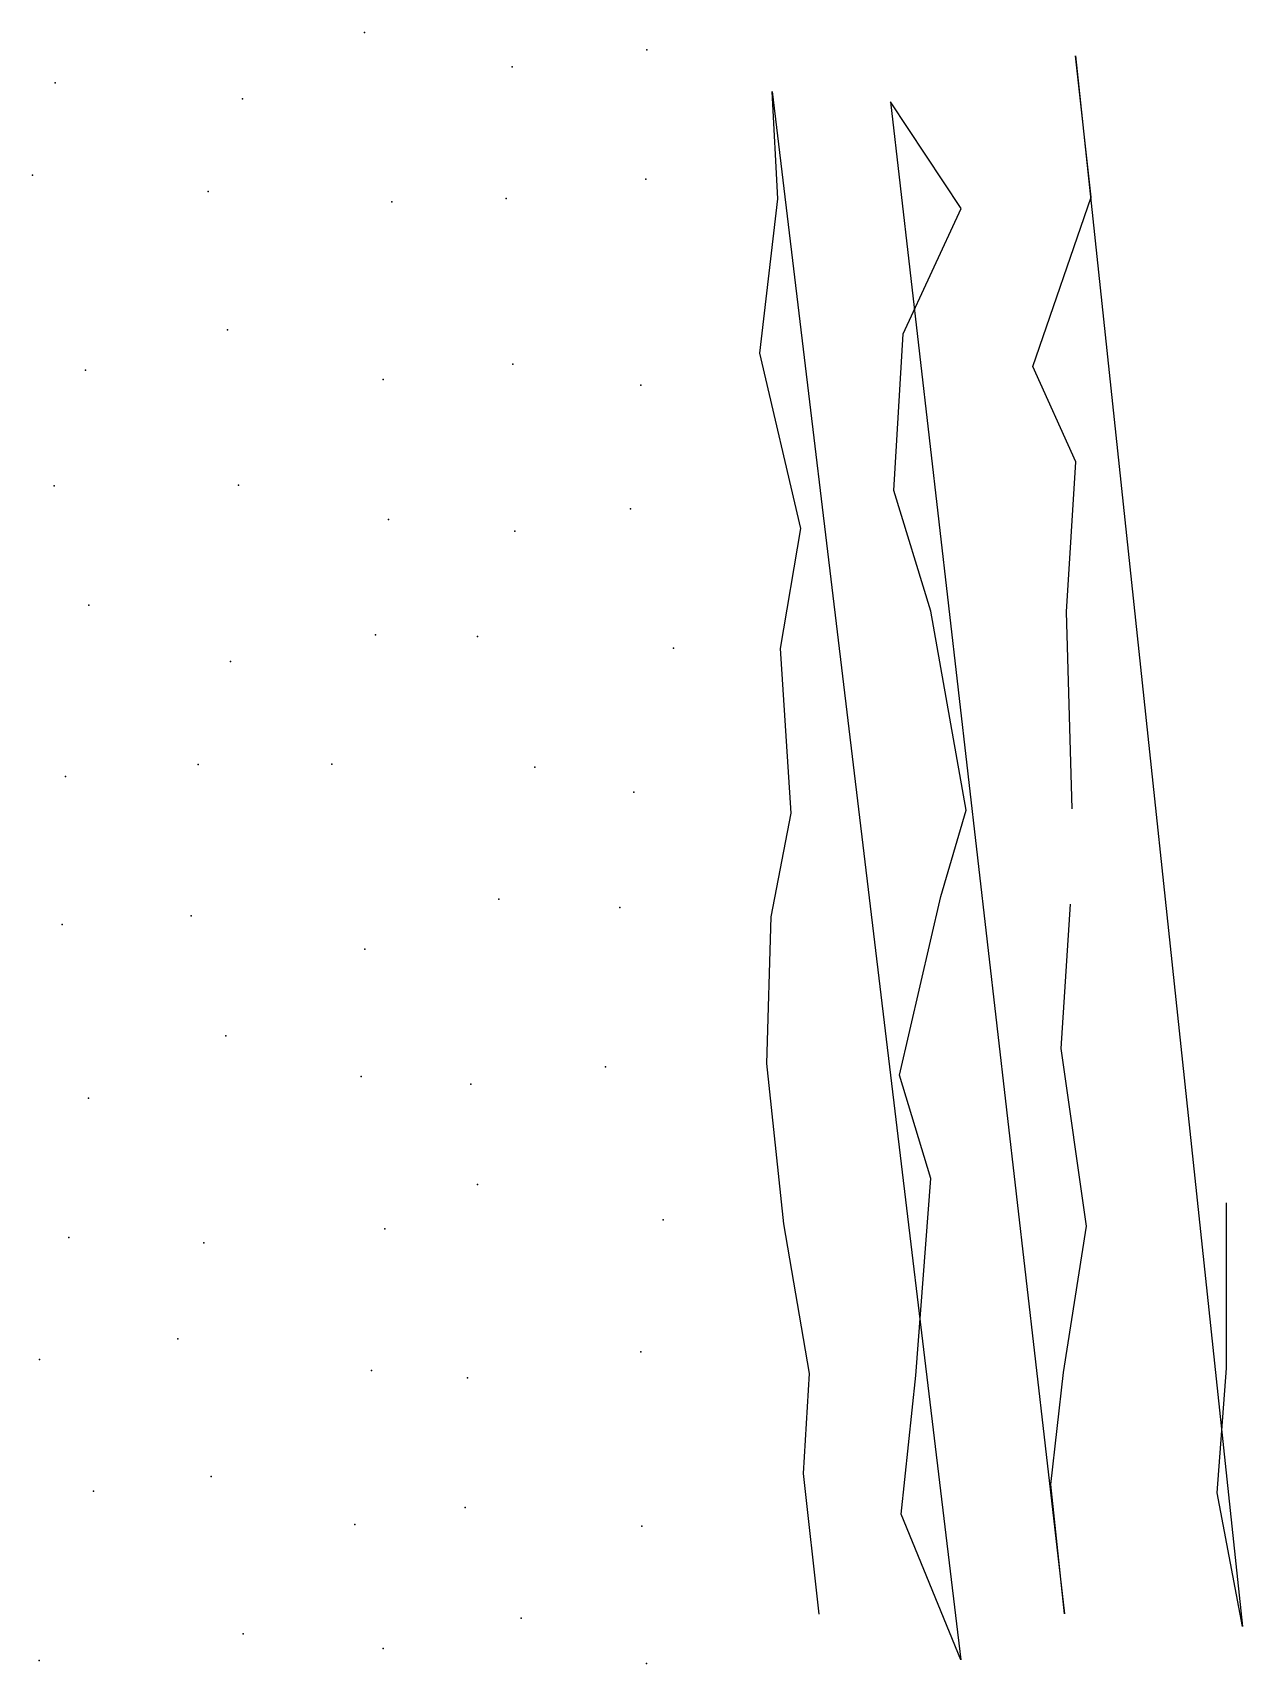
# Model space of a CAD drawing. Header units: metres. Extents: x 389996 to 390123, y 8247998 to 8248169.
import ezdxf

# ---------------------------------------------------------------- set-up
doc = ezdxf.new("R2010")
doc.units = ezdxf.units.M

msp = doc.modelspace()

# ---------------------------------------------------------------- linework, layer by layer
at = {"layer": 'BORDE'}
msp.add_polyline3d([(390078.58, 8248002.74, 3803.56), (390076.95, 8248017.51, 3803.77), (390077.56, 8248028.03, 3804.21), (390074.86, 8248043.74, 3805.03), (390073.09, 8248060.57, 3806.14), (390073.54, 8248075.95, 3806.96), (390075.66, 8248086.84, 3807.23), (390074.54, 8248104.12, 3806.46), (390076.65, 8248116.71, 3805.44), (390072.35, 8248135.1, 3803.18), (390074.24, 8248151.32, 3801.64), (390073.66, 8248162.58, 3800.72), (390093.45, 8247997.95, 3804.11), (390087.18, 8248013.24, 3804.05), (390088.72, 8248027.8, 3804.6), (390090.29, 8248048.5, 3805.9), (390087.01, 8248059.32, 3806.61), (390091.35, 8248078.08, 3807.57), (390094, 8248087.15, 3807.62), (390090.3, 8248108.05, 3806.65), (390086.42, 8248120.71, 3805.36), (390087.39, 8248137.14, 3803.56), (390093.5, 8248150.31, 3802.41), (390086.07, 8248161.51, 3801.29), (390104.33, 8248002.78, 3804.51), (390102.89, 8248016.35, 3804.61), (390104.24, 8248028.12, 3804.98), (390106.63, 8248043.47, 3805.7), (390103.98, 8248062.12, 3806.74), (390104.96, 8248077.27, 3807.27)], dxfattribs=at)
at = {"layer": 'CURVA', "elevation": 3805}
msp.add_lwpolyline([(390105.13, 8248087.28), (390104.55, 8248107.98), (390105.52, 8248123.72), (390101.01, 8248133.72), (390107.15, 8248151.49), (390105.49, 8248166.31), (390123.01, 8248001.47), (390120.38, 8248015.5), (390121.33, 8248028.59), (390121.36, 8248045.92)], dxfattribs=at)
at = {"layer": 'PUNTOS'}
for p in [(390030.86, 8248168.76, 3798.2), (390060.5, 8248166.95, 3799.82), (390046.35, 8248165.18, 3799.18), (389998.39, 8248163.51, 3796.77), (390018.03, 8248161.82, 3797.78), (389996.01, 8248153.79, 3796.91), (390014.43, 8248152.07, 3797.93), (390060.37, 8248153.37, 3800.73), (390033.71, 8248150.99, 3799.18), (390045.72, 8248151.36, 3799.96), (390016.46, 8248137.56, 3798.64), (390001.57, 8248133.34, 3797.81), (390046.44, 8248133.95, 3801.34), (390032.81, 8248132.35, 3800.24), (390059.85, 8248131.75, 3802.69), (389998.27, 8248121.19, 3797.98), (390017.64, 8248121.26, 3799.47), (390033.37, 8248117.65, 3801.23), (390058.79, 8248118.78, 3803.89), (390046.65, 8248116.42, 3802.82), (390001.9, 8248108.65, 3798.6), (390032.02, 8248105.54, 3801.74), (390042.71, 8248105.36, 3803.09), (390063.28, 8248104.14, 3805.56), (390016.78, 8248102.75, 3800.12), (390013.39, 8248091.93, 3800.06), (390027.44, 8248091.97, 3801.64), (389999.45, 8248090.69, 3798.85), (390048.72, 8248091.67, 3804.44), (390059.11, 8248089.04, 3805.77), (390044.94, 8248077.8, 3804.03), (390057.64, 8248076.93, 3805.57), (389999.13, 8248075.13, 3799.09), (390012.66, 8248076.04, 3800.23), (390030.9, 8248072.57, 3802.21), (390016.28, 8248063.45, 3800.61), (390056.16, 8248060.22, 3804.74), (390030.49, 8248059.2, 3801.97), (390042.01, 8248058.37, 3803.17), (390001.88, 8248056.91, 3799.48), (390042.71, 8248047.87, 3802.84), (390062.19, 8248044.15, 3804.28), (389999.83, 8248042.28, 3799.48), (390032.97, 8248043.2, 3801.84), (390013.99, 8248041.73, 3800.37), (390011.24, 8248031.66, 3800.22), (390059.85, 8248030.29, 3803.38), (389996.75, 8248029.47, 3799.46), (390031.59, 8248028.34, 3801.47), (390041.68, 8248027.55, 3802.12), (390014.77, 8248017.19, 3800.5), (390002.41, 8248015.66, 3799.91), (390041.43, 8248013.95, 3801.91), (390029.84, 8248012.17, 3801.29), (390059.96, 8248012, 3802.85), (390047.3, 8248002.32, 3802.17), (390018.13, 8248000.68, 3800.83), (389996.69, 8247997.89, 3799.94), (389996.69, 8247997.89, 3799.94), (390032.8, 8247999.15, 3801.51), (390060.44, 8247997.59, 3802.77)]:
    msp.add_point(p, dxfattribs=at)

doc.saveas('drawing.dxf')
